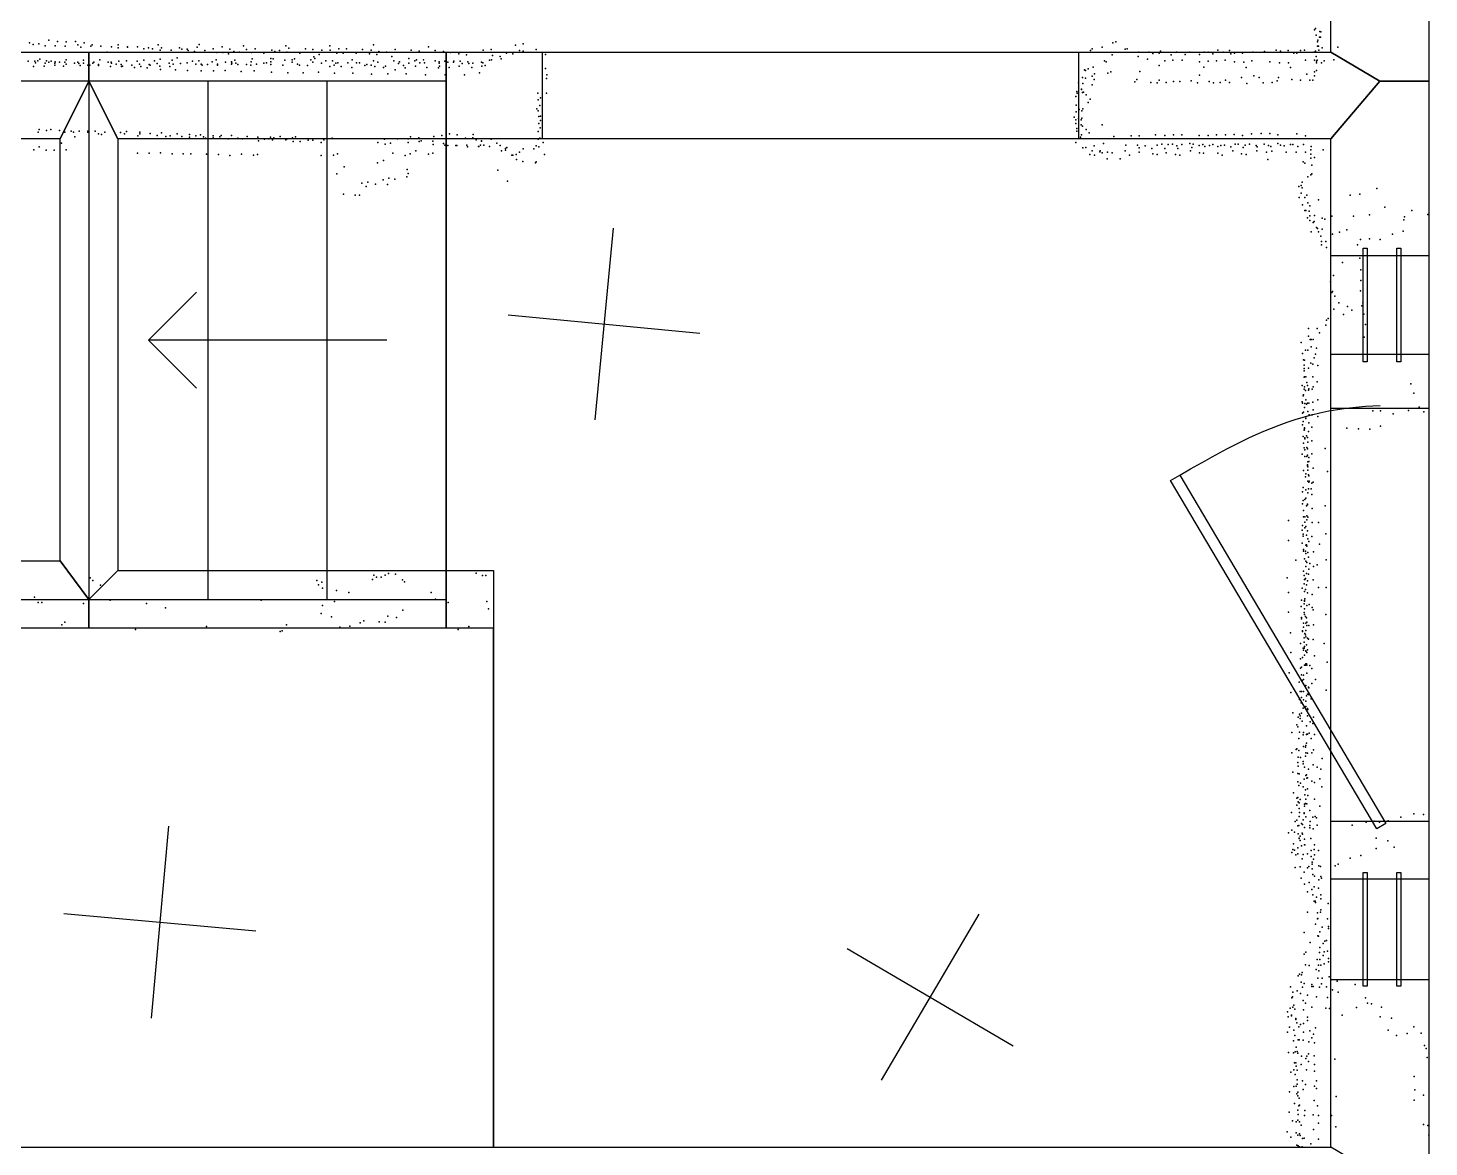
# Model space of a CAD drawing. Header units: millimetres. Extents: x -49251 to 3173, y -44712 to 7447.
# Drawn here: x -5055 to -2146, y -4056 to -1732 of the extents above; entities that cross this region are included whole.
import ezdxf

# ---------------------------------------------------------------- set-up
doc = ezdxf.new("R2010")
doc.units = ezdxf.units.MM
for name, color, linetype in [('DOORS', 7, 'Continuous'), ('P', 9, 'Continuous'), ('PANOS', 10, 'Continuous'), ('ROOMS', 1, 'Continuous'), ('STRUCTS', 4, 'Continuous'), ('WALLS', 3, 'Continuous'), ('WINDOWS', 6, 'Continuous')]:
    doc.layers.add(name, color=color, linetype=linetype)

# ---------------------------------------------------------------- blocks, each defined once
blk = doc.blocks.new('1-Standard_69')
for points in [[(-590, 42.9766), (589.999, 42.9766), (589.999, 32.9766), (-590, 32.9766), (-590, 42.9766)], [(-590.014, -44.0958), (589.985, -44.0958), (589.985, -54.0958), (-590.014, -54.0958), (-590.014, -44.0958)]]:
    blk.add_lwpolyline(points)
blk = doc.blocks.new('1-Standard_3C')
for points in [[(-403.982, 5.64828), (253.382, 394.931), (263.573, 377.722), (-393.791, -11.5606), (-403.982, 5.64828)], [(263.573, 377.722), (275.367, 357.142), (283.15, 343.495), (290.844, 329.879), (298.429, 316.269), (305.882, 302.642), (313.184, 288.973), (320.313, 275.239), (327.249, 261.416), (333.971, 247.479), (340.456, 233.405), (346.686, 219.17), (352.638, 204.75), (358.291, 190.121), (363.626, 175.258), (368.62, 160.139), (373.253, 144.738), (377.503, 129.032), (381.351, 112.998), (384.774, 96.6102), (387.752, 79.8457), (390.265, 62.6802), (392.29, 45.0899), (393.807, 27.0508), (395.085, -0.90191)]]:
    blk.add_lwpolyline(points)

msp = doc.modelspace()

# ---------------------------------------------------------------- linework, layer by layer
at = {"layer": 'DOORS'}
for points in [[(-3987.1, -1782.1), (-2874.5, -1782.1), (-2874.5, -1962.1), (-3987.1, -1962.1), (-3987.1, -1782.1)], [(-2350, -3379.5), (-2350, -2521.5), (-2147, -2521.5), (-2147, -3379.5), (-2350, -3379.5)]]:
    msp.add_lwpolyline(points, dxfattribs=at)
at = {"layer": 'P'}
for p in [(-2384, -1736), (-2382, -1733), (-2373, -1739), (-2371, -1740), (-5052, -1763), (-5045, -1766), (-5033, -1765), (-5020, -1769), (-5012, -1757), (-4999, -1769), (-4994, -1760), (-4978, -1770), (-4976, -1761), (-4957, -1760), (-4952, -1767), (-4946, -1772), (-4939, -1763), (-4925, -1770), (-4922, -1767), (-4904, -1770), (-4882, -1771), (-4868, -1767), (-4868, -1773), (-4849, -1771), (-4849, -1772), (-4828, -1771), (-4805, -1773), (-4785, -1767), (-4778, -1773), (-4741, -1773), (-4704, -1772), (-4700, -1766), (-4652, -1771), (-4608, -1769), (-4520, -1769), (-4514, -1774), (-4429, -1769), (-4338, -1767), (-4224, -1771), (-4043, -1768), (-4027, -1765), (-2825, -1772), (-2803, -1763), (-2797, -1761), (-2381, -1747), (-2378, -1761), (-2378, -1770), (-2377, -1757), (-2376, -1770), (-2374, -1751), (-2372, -1751), (-2368, -1773), (-2336, -1772), (-5055, -1801), (-5041, -1801), (-5035, -1800), (-5031, -1797), (-5017, -1800), (-5012, -1803), (-5007, -1801), (-4999, -1802), (-4990, -1803), (-4979, -1803), (-4976, -1798), (-4952, -1803), (-4940, -1799), (-4919, -1803), (-4906, -1798), (-4891, -1782), (-4889, -1803), (-4883, -1803), (-4867, -1801), (-4851, -1800), (-4829, -1801), (-4815, -1775), (-4815, -1799), (-4797, -1775), (-4793, -1800), (-4781, -1778), (-4781, -1797), (-4758, -1778), (-4756, -1799), (-4746, -1794), (-4736, -1776), (-4725, -1776), (-4723, -1779), (-4714, -1801), (-4710, -1781), (-4701, -1800), (-4688, -1779), (-4673, -1802), (-4671, -1775), (-4665, -1798), (-4663, -1783), (-4651, -1783), (-4645, -1803), (-4639, -1786), (-4636, -1776), (-4633, -1802), (-4628, -1781), (-4626, -1799), (-4616, -1782), (-4602, -1777), (-4592, -1802), (-4591, -1783), (-4590, -1796), (-4584, -1775), (-4566, -1784), (-4551, -1795), (-4551, -1802), (-4549, -1778), (-4546, -1796), (-4543, -1781), (-4533, -1779), (-4522, -1799), (-4518, -1782), (-4507, -1798), (-4507, -1803), (-4502, -1796), (-4491, -1784), (-4479, -1775), (-4468, -1798), (-4464, -1777), (-4464, -1803), (-4462, -1792), (-4460, -1795), (-4451, -1787), (-4445, -1778), (-4437, -1800), (-4428, -1778), (-4423, -1800), (-4414, -1784), (-4410, -1775), (-4401, -1784), (-4394, -1775), (-4382, -1798), (-4374, -1784), (-4361, -1777), (-4346, -1786), (-4343, -1778), (-4338, -1800), (-4331, -1787), (-4329, -1803), (-4327, -1781), (-4311, -1782), (-4300, -1791), (-4296, -1800), (-4293, -1777), (-4284, -1802), (-4265, -1795), (-4260, -1778), (-4252, -1800), (-4249, -1798), (-4243, -1780), (-4234, -1798), (-4210, -1779), (-4210, -1800), (-4202, -1802), (-4193, -1781), (-4190, -1801), (-4184, -1803), (-4178, -1783), (-4172, -1803), (-4171, -1801), (-4161, -1786), (-4158, -1801), (-4145, -1788), (-4142, -1802), (-4114, -1803), (-4110, -1778), (-4097, -1799), (-4094, -1777), (-4093, -1798), (-4091, -1789), (-4075, -1791), (-4073, -1796), (-4062, -1784), (-4049, -1786), (-4035, -1779), (-4027, -1780), (-4000, -1777), (-3981, -1787), (-2849, -1779), (-2846, -1775), (-2820, -1800), (-2817, -1802), (-2804, -1788), (-2777, -1776), (-2773, -1775), (-2750, -1791), (-2749, -1782), (-2731, -1797), (-2728, -1782), (-2720, -1785), (-2707, -1784), (-2704, -1780), (-2695, -1800), (-2682, -1788), (-2678, -1799), (-2671, -1782), (-2659, -1799), (-2653, -1787), (-2643, -1782), (-2623, -1787), (-2623, -1802), (-2613, -1782), (-2605, -1782), (-2605, -1801), (-2595, -1786), (-2588, -1800), (-2585, -1778), (-2574, -1782), (-2570, -1799), (-2561, -1779), (-2558, -1786), (-2550, -1784), (-2550, -1802), (-2534, -1784), (-2531, -1803), (-2514, -1800), (-2512, -1782), (-2488, -1781), (-2477, -1802), (-2464, -1778), (-2455, -1780), (-2439, -1779), (-2427, -1784), (-2421, -1784), (-2413, -1779), (-2405, -1778), (-2403, -1799), (-2385, -1782), (-2384, -1799), (-2382, -1780), (-2381, -1791), (-2380, -1801), (-2379, -1799), (-2375, -1778), (-2364, -1800), (-2344, -1798), (-5044, -1812), (-5040, -1804), (-5022, -1811), (-5020, -1805), (-5000, -1805), (-5000, -1809), (-4982, -1811), (-4976, -1807), (-4959, -1805), (-4950, -1806), (-4947, -1810), (-4940, -1805), (-4931, -1809), (-4927, -1809), (-4921, -1805), (-4909, -1808), (-4909, -1810), (-4884, -1812), (-4882, -1805), (-4872, -1807), (-4862, -1808), (-4861, -1812), (-4859, -1811), (-4840, -1809), (-4834, -1814), (-4824, -1807), (-4821, -1812), (-4808, -1815), (-4804, -1808), (-4802, -1809), (-4787, -1806), (-4782, -1811), (-4780, -1818), (-4762, -1805), (-4761, -1812), (-4754, -1807), (-4749, -1819), (-4739, -1806), (-4725, -1804), (-4724, -1820), (-4707, -1807), (-4696, -1807), (-4696, -1821), (-4694, -1809), (-4683, -1808), (-4670, -1821), (-4662, -1807), (-4662, -1809), (-4646, -1820), (-4633, -1807), (-4632, -1805), (-4624, -1805), (-4620, -1808), (-4613, -1822), (-4602, -1808), (-4593, -1809), (-4586, -1821), (-4581, -1807), (-4566, -1805), (-4560, -1804), (-4551, -1808), (-4550, -1824), (-4526, -1809), (-4516, -1825), (-4496, -1807), (-4492, -1809), (-4484, -1825), (-4475, -1810), (-4452, -1824), (-4446, -1805), (-4429, -1812), (-4420, -1809), (-4419, -1826), (-4416, -1805), (-4412, -1804), (-4405, -1812), (-4391, -1804), (-4383, -1814), (-4381, -1826), (-4373, -1804), (-4367, -1804), (-4356, -1810), (-4352, -1808), (-4343, -1809), (-4342, -1828), (-4335, -1812), (-4317, -1814), (-4313, -1811), (-4308, -1827), (-4293, -1819), (-4286, -1806), (-4276, -1810), (-4272, -1815), (-4270, -1827), (-4265, -1805), (-4251, -1811), (-4242, -1804), (-4232, -1804), (-4230, -1829), (-4227, -1814), (-4203, -1815), (-4202, -1805), (-4201, -1811), (-4189, -1829), (-4181, -1814), (-4160, -1811), (-4154, -1806), (-4149, -1829), (-4140, -1806), (-4134, -1814), (-4132, -1805), (-4118, -1825), (-4113, -1811), (-4111, -1804), (-4106, -1810), (-3981, -1816), (-3978, -1829), (-2862, -1819), (-2860, -1820), (-2854, -1817), (-2846, -1832), (-2844, -1813), (-2841, -1827), (-2813, -1826), (-2807, -1823), (-2747, -1822), (-2707, -1810), (-2623, -1830), (-2614, -1813), (-2526, -1814), (-2510, -1831), (-2457, -1804), (-2438, -1804), (-2434, -1814), (-2400, -1828), (-2384, -1823), (-2384, -1831), (-2380, -1804), (-2380, -1820), (-2370, -1804), (-3979, -1837), (-2874, -1846), (-2868, -1859), (-2868, -1860), (-2866, -1835), (-2865, -1847), (-2860, -1836), (-2846, -1850), (-2842, -1839), (-2757, -1844), (-2753, -1839), (-2724, -1845), (-2711, -1846), (-2707, -1840), (-2692, -1845), (-2677, -1843), (-2664, -1843), (-2640, -1842), (-2627, -1846), (-2603, -1843), (-2594, -1846), (-2580, -1845), (-2569, -1840), (-2561, -1845), (-2536, -1835), (-2525, -1847), (-2499, -1835), (-2491, -1846), (-2472, -1845), (-2462, -1842), (-2459, -1835), (-2431, -1839), (-2413, -1840), (-2394, -1840), (-2388, -1840), (-3997, -1867), (-3996, -1881), (-3991, -1877), (-3979, -1867), (-2880, -1874), (-2878, -1864), (-2877, -1867), (-2866, -1866), (-2864, -1865), (-2858, -1871), (-2854, -1887), (-2850, -1880), (-3999, -1900), (-3996, -1904), (-3995, -1916), (-3993, -1893), (-3991, -1915), (-2883, -1917), (-2879, -1892), (-2879, -1906), (-2873, -1901), (-2867, -1904), (-2867, -1904), (-2867, -1919), (-2865, -1900), (-5034, -1948), (-5032, -1943), (-5017, -1945), (-5008, -1943), (-4990, -1945), (-4979, -1948), (-4966, -1946), (-4961, -1948), (-4949, -1946), (-4931, -1946), (-4931, -1948), (-4916, -1946), (-4896, -1948), (-4851, -1947), (-4823, -1948), (-3996, -1947), (-3995, -1930), (-3992, -1939), (-3991, -1924), (-2880, -1923), (-2880, -1930), (-2878, -1941), (-2878, -1946), (-2874, -1920), (-2869, -1923), (-2869, -1933), (-2866, -1936), (-2858, -1943), (-2825, -1933), (-4986, -1971), (-4958, -1958), (-4909, -1952), (-4903, -1953), (-4873, -1954), (-4863, -1949), (-4855, -1952), (-4827, -1956), (-4823, -1952), (-4802, -1951), (-4787, -1955), (-4778, -1950), (-4769, -1957), (-4760, -1956), (-4746, -1952), (-4736, -1957), (-4720, -1953), (-4720, -1959), (-4707, -1956), (-4697, -1954), (-4691, -1958), (-4687, -1961), (-4671, -1956), (-4671, -1960), (-4657, -1958), (-4654, -1955), (-4640, -1962), (-4633, -1955), (-4620, -1961), (-4610, -1962), (-4600, -1957), (-4578, -1959), (-4577, -1966), (-4564, -1963), (-4555, -1962), (-4552, -1959), (-4548, -1964), (-4545, -1960), (-4532, -1957), (-4520, -1964), (-4517, -1962), (-4506, -1960), (-4505, -1968), (-4500, -1958), (-4490, -1968), (-4474, -1965), (-4464, -1965), (-4447, -1970), (-4441, -1964), (-4424, -1961), (-4329, -1970), (-4315, -1963), (-4314, -1973), (-4303, -1971), (-4288, -1962), (-4266, -1962), (-4266, -1970), (-4261, -1958), (-4244, -1960), (-4243, -1968), (-4239, -1966), (-4215, -1967), (-4214, -1974), (-4213, -1957), (-4196, -1955), (-4193, -1972), (-4190, -1975), (-4184, -1976), (-4180, -1952), (-4167, -1976), (-4165, -1976), (-4164, -1954), (-4147, -1961), (-4144, -1975), (-4144, -1975), (-4132, -1960), (-4131, -1953), (-4125, -1964), (-4120, -1978), (-4119, -1978), (-4116, -1975), (-4114, -1966), (-4114, -1967), (-4109, -1975), (-4097, -1978), (-4094, -1963), (-4082, -1971), (-4075, -1976), (-4000, -1977), (-3996, -1963), (-3993, -1961), (-3986, -1970), (-2880, -1970), (-2870, -1959), (-2868, -1954), (-2852, -1950), (-2842, -1977), (-2822, -1972), (-2801, -1957), (-2776, -1975), (-2765, -1956), (-2752, -1975), (-2748, -1956), (-2736, -1977), (-2714, -1954), (-2711, -1975), (-2701, -1973), (-2695, -1955), (-2688, -1974), (-2679, -1973), (-2677, -1954), (-2670, -1977), (-2660, -1954), (-2660, -1974), (-2643, -1972), (-2636, -1973), (-2624, -1955), (-2624, -1976), (-2616, -1974), (-2612, -1978), (-2605, -1955), (-2602, -1976), (-2595, -1974), (-2588, -1954), (-2585, -1978), (-2579, -1976), (-2571, -1975), (-2569, -1954), (-2551, -1953), (-2549, -1973), (-2543, -1973), (-2534, -1955), (-2528, -1975), (-2519, -1973), (-2515, -1952), (-2505, -1976), (-2495, -1951), (-2489, -1973), (-2480, -1976), (-2477, -1951), (-2475, -1978), (-2460, -1954), (-2460, -1972), (-2455, -1975), (-2447, -1977), (-2434, -1974), (-2429, -1974), (-2421, -1952), (-2419, -1978), (-2407, -1974), (-2403, -1956), (-2391, -1978), (-5043, -1985), (-5032, -1979), (-5018, -1986), (-5001, -1986), (-4976, -1985), (-4828, -1992), (-4804, -1992), (-4780, -1991), (-4756, -1993), (-4733, -1993), (-4717, -1993), (-4685, -1994), (-4660, -1995), (-4636, -1997), (-4612, -1994), (-4587, -1996), (-4579, -1995), (-4447, -1997), (-4421, -1996), (-4413, -1993), (-4317, -2007), (-4298, -1992), (-4272, -1997), (-4262, -1993), (-4250, -1987), (-4224, -1994), (-4215, -1992), (-4143, -1979), (-4072, -1987), (-4064, -1982), (-4064, -1986), (-4061, -1980), (-4051, -1996), (-4049, -1996), (-4042, -1995), (-4041, -2005), (-4035, -1990), (-4027, -1983), (-4005, -1983), (-3995, -1979), (-3983, -1995), (-2865, -1981), (-2859, -1980), (-2851, -1995), (-2846, -1987), (-2841, -1996), (-2830, -1989), (-2829, -1987), (-2825, -1991), (-2815, -2004), (-2814, -1990), (-2804, -1991), (-2788, -2004), (-2777, -1987), (-2768, -1996), (-2748, -1981), (-2748, -1990), (-2722, -1982), (-2720, -1993), (-2711, -1995), (-2695, -1982), (-2692, -1991), (-2673, -1995), (-2668, -1982), (-2664, -1996), (-2642, -1987), (-2639, -1980), (-2623, -1991), (-2615, -1992), (-2585, -1992), (-2576, -1996), (-2558, -1979), (-2554, -1987), (-2536, -1993), (-2532, -1980), (-2526, -1995), (-2504, -1987), (-2503, -1979), (-2484, -1990), (-2481, -2005), (-2473, -1988), (-2443, -1990), (-2422, -1990), (-2403, -1990), (-2392, -1985), (-2392, -1994), (-2392, -2002), (-2384, -2001), (-2366, -1985), (-4414, -2035), (-4399, -2020), (-4330, -2012), (-4268, -2026), (-4266, -2034), (-4080, -2027), (-4028, -2009), (-4002, -2012), (-4000, -2010), (-2408, -2010), (-2404, -2013), (-2390, -2017), (-2390, -2035), (-4362, -2054), (-4353, -2061), (-4350, -2052), (-4334, -2056), (-4318, -2047), (-4309, -2057), (-4306, -2044), (-4294, -2046), (-4269, -2041), (-4060, -2050), (-2417, -2061), (-2412, -2059), (-2410, -2052), (-2410, -2064), (-2398, -2041), (-2392, -2037), (-2255, -2065), (-4400, -2077), (-4376, -2079), (-4367, -2079), (-2416, -2084), (-2412, -2075), (-2404, -2084), (-2400, -2079), (-2376, -2089), (-2310, -2079), (-2290, -2077), (-2409, -2099), (-2404, -2111), (-2402, -2111), (-2398, -2095), (-2395, -2112), (-2394, -2101), (-2394, -2122), (-2384, -2121), (-2348, -2123), (-2303, -2123), (-2270, -2120), (-2238, -2104), (-2182, -2111), (-2149, -2119), (-2399, -2126), (-2394, -2132), (-2387, -2136), (-2385, -2134), (-2380, -2146), (-2378, -2148), (-2368, -2127), (-2368, -2150), (-2363, -2129), (-2317, -2151), (-2199, -2130), (-2197, -2124), (-2391, -2155), (-2376, -2155), (-2371, -2164), (-2370, -2175), (-2361, -2175), (-2347, -2160), (-2332, -2156), (-2289, -2171), (-2270, -2170), (-2248, -2171), (-2222, -2160), (-2200, -2154), (-2370, -2182), (-2359, -2188), (-2295, -2182), (-2290, -2210), (-2326, -2219), (-2288, -2234), (-2351, -2259), (-2345, -2246), (-2288, -2256), (-2348, -2281), (-2347, -2279), (-2342, -2289), (-2289, -2278), (-2344, -2316), (-2334, -2303), (-2324, -2327), (-2316, -2310), (-2307, -2318), (-2286, -2309), (-2284, -2303), (-2282, -2326), (-2397, -2356), (-2379, -2356), (-2361, -2349), (-2359, -2339), (-2356, -2335), (-2278, -2348), (-2412, -2385), (-2397, -2372), (-2393, -2379), (-2391, -2379), (-2387, -2379), (-2374, -2365), (-2281, -2374), (-2409, -2408), (-2403, -2401), (-2398, -2401), (-2391, -2394), (-2382, -2409), (-2380, -2397), (-2407, -2421), (-2406, -2432), (-2406, -2439), (-2405, -2422), (-2397, -2438), (-2392, -2428), (-2388, -2430), (-2385, -2417), (-2377, -2433), (-2406, -2444), (-2406, -2457), (-2405, -2456), (-2402, -2456), (-2400, -2468), (-2388, -2456), (-2379, -2467), (-2184, -2471), (-2410, -2474), (-2408, -2496), (-2407, -2494), (-2406, -2482), (-2405, -2477), (-2403, -2485), (-2399, -2474), (-2397, -2484), (-2396, -2481), (-2389, -2482), (-2387, -2477), (-2178, -2490), (-2410, -2508), (-2409, -2511), (-2407, -2530), (-2405, -2520), (-2404, -2512), (-2402, -2504), (-2401, -2513), (-2399, -2511), (-2398, -2528), (-2396, -2511), (-2388, -2509), (-2387, -2525), (-2377, -2504), (-2263, -2527), (-2247, -2527), (-2189, -2526), (-2167, -2519), (-2157, -2529), (-2409, -2532), (-2409, -2556), (-2408, -2549), (-2402, -2542), (-2402, -2543), (-2396, -2552), (-2395, -2535), (-2389, -2535), (-2377, -2539), (-2247, -2559), (-2221, -2533), (-2408, -2580), (-2406, -2567), (-2405, -2562), (-2405, -2564), (-2404, -2583), (-2404, -2585), (-2401, -2579), (-2399, -2582), (-2397, -2570), (-2390, -2561), (-2317, -2563), (-2293, -2564), (-2269, -2565), (-2410, -2617), (-2407, -2594), (-2406, -2604), (-2404, -2608), (-2400, -2603), (-2399, -2606), (-2398, -2592), (-2390, -2589), (-2390, -2616), (-2362, -2605), (-2404, -2622), (-2400, -2622), (-2399, -2619), (-2399, -2639), (-2399, -2641), (-2398, -2633), (-2398, -2643), (-2396, -2624), (-2396, -2632), (-2387, -2646), (-2407, -2651), (-2403, -2664), (-2402, -2658), (-2398, -2650), (-2398, -2673), (-2397, -2660), (-2396, -2662), (-2396, -2675), (-2395, -2673), (-2387, -2675), (-2357, -2653), (-2409, -2695), (-2408, -2686), (-2402, -2691), (-2398, -2697), (-2397, -2689), (-2391, -2689), (-2390, -2677), (-2390, -2701), (-2409, -2720), (-2408, -2713), (-2407, -2734), (-2404, -2711), (-2402, -2708), (-2401, -2724), (-2399, -2721), (-2399, -2722), (-2389, -2730), (-2362, -2724), (-2438, -2755), (-2407, -2747), (-2407, -2747), (-2404, -2747), (-2404, -2758), (-2400, -2745), (-2400, -2753), (-2398, -2748), (-2389, -2759), (-2376, -2759), (-2410, -2775), (-2409, -2765), (-2408, -2783), (-2408, -2787), (-2404, -2770), (-2402, -2767), (-2401, -2785), (-2399, -2776), (-2390, -2788), (-2361, -2782), (-2438, -2796), (-2410, -2802), (-2407, -2815), (-2407, -2818), (-2403, -2818), (-2402, -2806), (-2401, -2805), (-2400, -2808), (-2398, -2793), (-2398, -2821), (-2396, -2798), (-2386, -2820), (-2374, -2804), (-2423, -2837), (-2405, -2834), (-2402, -2823), (-2402, -2839), (-2402, -2850), (-2400, -2842), (-2397, -2831), (-2394, -2844), (-2386, -2850), (-2379, -2847), (-2360, -2836), (-4926, -2874), (-4921, -2879), (-4456, -2879), (-4340, -2877), (-4337, -2868), (-4332, -2872), (-4322, -2872), (-4314, -2868), (-4307, -2865), (-4292, -2866), (-4278, -2878), (-4125, -2864), (-4112, -2869), (-4105, -2869), (-2441, -2874), (-2407, -2860), (-2406, -2869), (-2405, -2877), (-2404, -2877), (-2403, -2875), (-2401, -2865), (-2397, -2866), (-2396, -2856), (-2387, -2878), (-4905, -2889), (-4452, -2888), (-4445, -2883), (-4444, -2895), (-4415, -2900), (-4389, -2904), (-4274, -2882), (-4218, -2904), (-2438, -2904), (-2410, -2895), (-2406, -2886), (-2405, -2902), (-2403, -2898), (-2401, -2888), (-2399, -2880), (-2399, -2905), (-2389, -2908), (-2376, -2894), (-2360, -2894), (-5042, -2914), (-5034, -2925), (-5027, -2925), (-4940, -2927), (-4885, -2920), (-4809, -2927), (-4770, -2936), (-4571, -2920), (-4444, -2931), (-4419, -2923), (-4209, -2918), (-4183, -2925), (-4103, -2923), (-2412, -2933), (-2411, -2920), (-2406, -2928), (-2405, -2921), (-2405, -2922), (-2404, -2917), (-2400, -2931), (-2395, -2929), (-2389, -2935), (-4979, -2966), (-4447, -2948), (-4425, -2955), (-4366, -2967), (-4358, -2963), (-4326, -2965), (-4314, -2966), (-4308, -2953), (-4290, -2956), (-4277, -2941), (-4099, -2938), (-2438, -2945), (-2411, -2956), (-2411, -2959), (-2406, -2946), (-2405, -2938), (-2405, -2950), (-2403, -2954), (-2401, -2957), (-2400, -2966), (-2387, -2940), (-2361, -2950), (-4985, -2971), (-4832, -2981), (-4685, -2975), (-4532, -2985), (-4528, -2984), (-4519, -2971), (-4408, -2976), (-4387, -2974), (-4162, -2981), (-4140, -2975), (-2434, -2988), (-2409, -2984), (-2409, -2985), (-2407, -2968), (-2407, -2976), (-2404, -2989), (-2403, -2992), (-2402, -2968), (-2402, -2983), (-2402, -2996), (-2400, -2973), (-2396, -2973), (-2386, -2971), (-2413, -3010), (-2408, -3020), (-2407, -3024), (-2406, -2998), (-2406, -3007), (-2406, -3020), (-2405, -3016), (-2402, -3025), (-2401, -3013), (-2399, -2999), (-2399, -3023), (-2397, -3001), (-2387, -3002), (-2364, -3010), (-2433, -3029), (-2413, -3042), (-2409, -3039), (-2405, -3034), (-2402, -3026), (-2402, -3052), (-2401, -3052), (-2400, -3029), (-2384, -3036), (-2358, -3049), (-2437, -3071), (-2413, -3061), (-2411, -3059), (-2411, -3075), (-2407, -3076), (-2405, -3055), (-2403, -3055), (-2400, -3055), (-2400, -3072), (-2394, -3056), (-2390, -3062), (-2433, -3112), (-2416, -3090), (-2414, -3110), (-2414, -3110), (-2412, -3086), (-2411, -3110), (-2410, -3087), (-2407, -3085), (-2407, -3110), (-2402, -3097), (-2397, -3101), (-2396, -3102), (-2390, -3093), (-2382, -3085), (-2360, -3107), (-2415, -3126), (-2412, -3133), (-2411, -3122), (-2407, -3127), (-2402, -3130), (-2402, -3141), (-2401, -3119), (-2399, -3115), (-2397, -3116), (-2391, -3125), (-2429, -3154), (-2418, -3163), (-2415, -3157), (-2414, -3160), (-2414, -3166), (-2411, -3155), (-2408, -3144), (-2400, -3150), (-2399, -3145), (-2399, -3160), (-2398, -3147), (-2386, -3163), (-2431, -3195), (-2421, -3179), (-2419, -3183), (-2415, -3194), (-2410, -3171), (-2407, -3195), (-2401, -3181), (-2401, -3199), (-2400, -3198), (-2399, -3198), (-2395, -3196), (-2393, -3173), (-2388, -3176), (-2384, -3199), (-2417, -3207), (-2408, -3200), (-2407, -3224), (-2403, -3225), (-2402, -3222), (-2401, -3217), (-2391, -3207), (-2431, -3237), (-2422, -3230), (-2421, -3229), (-2419, -3257), (-2418, -3246), (-2417, -3232), (-2413, -3247), (-2408, -3255), (-2403, -3244), (-2402, -3237), (-2399, -3238), (-2390, -3237), (-2386, -3231), (-2368, -3249), (-2429, -3277), (-2419, -3280), (-2418, -3265), (-2416, -3281), (-2408, -3260), (-2405, -3267), (-2402, -3284), (-2401, -3283), (-2397, -3271), (-2387, -3262), (-2379, -3267), (-2371, -3271), (-2419, -3297), (-2417, -3305), (-2413, -3300), (-2408, -3308), (-2406, -3292), (-2403, -3314), (-2400, -3290), (-2399, -3289), (-2399, -3312), (-2390, -3296), (-2384, -3299), (-2373, -3291), (-2369, -3308), (-2428, -3320), (-2421, -3331), (-2419, -3330), (-2418, -3339), (-2416, -3341), (-2414, -3334), (-2405, -3344), (-2404, -3324), (-2403, -3342), (-2402, -3333), (-2400, -3343), (-2398, -3326), (-2384, -3333), (-2432, -3361), (-2421, -3346), (-2416, -3353), (-2416, -3369), (-2415, -3361), (-2406, -3362), (-2406, -3363), (-2405, -3348), (-2402, -3370), (-2394, -3357), (-2388, -3371), (-2383, -3369), (-2380, -3372), (-2373, -3348), (-2205, -3371), (-2178, -3364), (-2158, -3365), (-2438, -3403), (-2431, -3398), (-2426, -3402), (-2424, -3380), (-2421, -3377), (-2419, -3389), (-2417, -3388), (-2411, -3384), (-2409, -3386), (-2408, -3376), (-2405, -3392), (-2394, -3388), (-2394, -3393), (-2393, -3380), (-2387, -3395), (-2379, -3387), (-2306, -3387), (-2277, -3381), (-2260, -3379), (-2249, -3381), (-2231, -3378), (-2428, -3426), (-2418, -3405), (-2416, -3414), (-2416, -3415), (-2414, -3410), (-2414, -3419), (-2411, -3430), (-2410, -3404), (-2409, -3406), (-2405, -3416), (-2405, -3428), (-2404, -3428), (-2392, -3415), (-2384, -3428), (-2256, -3414), (-2232, -3420), (-2431, -3444), (-2429, -3438), (-2426, -3439), (-2423, -3449), (-2419, -3434), (-2419, -3447), (-2410, -3457), (-2408, -3448), (-2399, -3447), (-2391, -3440), (-2391, -3452), (-2386, -3458), (-2385, -3438), (-2384, -3449), (-2376, -3440), (-2310, -3456), (-2288, -3450), (-2256, -3436), (-2219, -3433), (-2424, -3475), (-2414, -3474), (-2406, -3485), (-2399, -3476), (-2396, -3473), (-2389, -3464), (-2389, -3468), (-2389, -3478), (-2388, -3490), (-2375, -3472), (-2372, -3473), (-2341, -3472), (-2335, -3468), (-2412, -3497), (-2405, -3510), (-2395, -3506), (-2385, -3515), (-2384, -3493), (-2376, -3518), (-2375, -3501), (-2371, -3494), (-2370, -3497), (-2399, -3526), (-2390, -3521), (-2388, -3532), (-2385, -3545), (-2383, -3545), (-2382, -3548), (-2380, -3537), (-2371, -3532), (-2371, -3540), (-2399, -3568), (-2378, -3569), (-2372, -3568), (-2371, -3563), (-2356, -3550), (-2382, -3593), (-2378, -3582), (-2377, -3581), (-2368, -3599), (-2357, -3582), (-2355, -3598), (-2355, -3602), (-2406, -3610), (-2393, -3631), (-2377, -3617), (-2376, -3618), (-2373, -3609), (-2366, -3633), (-2363, -3628), (-2359, -3627), (-2406, -3655), (-2402, -3651), (-2374, -3652), (-2373, -3641), (-2366, -3658), (-2364, -3650), (-2357, -3649), (-2355, -3664), (-2410, -3693), (-2403, -3677), (-2395, -3679), (-2381, -3687), (-2379, -3666), (-2376, -3678), (-2375, -3690), (-2373, -3666), (-2371, -3678), (-2364, -3675), (-2355, -3671), (-2434, -3723), (-2418, -3700), (-2415, -3697), (-2412, -3713), (-2411, -3698), (-2406, -3716), (-2390, -3718), (-2390, -3722), (-2387, -3722), (-2377, -3705), (-2370, -3717), (-2368, -3705), (-2359, -3723), (-2354, -3702), (-2337, -3711), (-2300, -3718), (-2431, -3746), (-2430, -3744), (-2429, -3734), (-2420, -3731), (-2413, -3737), (-2409, -3724), (-2408, -3751), (-2399, -3740), (-2380, -3744), (-2374, -3724), (-2357, -3745), (-2347, -3729), (-2335, -3734), (-2278, -3746), (-2440, -3775), (-2435, -3767), (-2429, -3765), (-2427, -3761), (-2425, -3769), (-2407, -3771), (-2403, -3757), (-2390, -3765), (-2361, -3767), (-2353, -3768), (-2297, -3766), (-2274, -3757), (-2266, -3758), (-2245, -3765), (-2439, -3785), (-2436, -3807), (-2432, -3782), (-2432, -3783), (-2423, -3789), (-2423, -3791), (-2421, -3798), (-2417, -3806), (-2413, -3801), (-2407, -3799), (-2399, -3786), (-2399, -3793), (-2382, -3808), (-2327, -3782), (-2248, -3785), (-2224, -3788), (-2178, -3806), (-2440, -3817), (-2428, -3835), (-2427, -3813), (-2425, -3824), (-2418, -3833), (-2416, -3833), (-2408, -3834), (-2407, -3817), (-2396, -3837), (-2394, -3814), (-2390, -3829), (-2386, -3821), (-2384, -3839), (-2231, -3813), (-2214, -3824), (-2192, -3820), (-2163, -3819), (-2438, -3859), (-2428, -3860), (-2424, -3858), (-2422, -3848), (-2420, -3857), (-2419, -3861), (-2411, -3867), (-2400, -3867), (-2397, -3862), (-2385, -3866), (-2156, -3845), (-2152, -3851), (-2427, -3895), (-2426, -3881), (-2423, -3881), (-2422, -3888), (-2420, -3896), (-2412, -3884), (-2402, -3872), (-2401, -3895), (-2397, -3878), (-2384, -3884), (-2342, -3873), (-2150, -3870), (-2433, -3900), (-2424, -3905), (-2420, -3916), (-2420, -3925), (-2409, -3918), (-2403, -3926), (-2384, -3898), (-2380, -3918), (-2177, -3909), (-2436, -3941), (-2427, -3930), (-2422, -3929), (-2421, -3945), (-2419, -3942), (-2419, -3949), (-2416, -3954), (-2408, -3936), (-2384, -3929), (-2380, -3934), (-2339, -3951), (-2176, -3937), (-2158, -3948), (-2437, -3983), (-2426, -3965), (-2419, -3979), (-2417, -3970), (-2415, -3969), (-2404, -3980), (-2385, -3959), (-2378, -3970), (-2177, -3958), (-2430, -4001), (-2422, -4003), (-2419, -4000), (-2418, -3988), (-2415, -4003), (-2412, -4010), (-2405, -3990), (-2387, -3989), (-2376, -3990), (-2376, -4006), (-2349, -3990), (-2340, -4014), (-2158, -4009), (-2149, -4011), (-2441, -4024), (-2433, -4035), (-2422, -4026), (-2419, -4031), (-2415, -4028), (-2414, -4032), (-2409, -4038), (-2406, -4037), (-2386, -4019), (-2376, -4039), (-2147, -4031), (-2421, -4052), (-2418, -4053), (-2415, -4055), (-2410, -4055), (-2392, -4049)]:
    msp.add_point(p, dxfattribs=at)
at = {"layer": 'PANOS'}
for points in [[(-3840.6, -2147.4), (-3878.4, -2545.6)], [(-4058.6, -2327.6), (-3660.4, -2365.4)], [(-4763.9, -3389.4), (-4799.7, -3787.8)], [(-4981, -3570.7), (-4582.6, -3606.5)], [(-3283.4, -3916.9), (-3080.6, -3572.1)], [(-3354.4, -3643.1), (-3009.6, -3845.8)]]:
    msp.add_lwpolyline(points, dxfattribs=at)
at = {"layer": 'ROOMS'}
for points in [[(-708.9, -7877.9), (-708.8, 2387.3), (-2147, 2387.3), (-2147, -1842.1), (-2147, -4116), (-2147, -7877.9), (-708.9, -7877.9)], [(-7748.6, -1782.1), (-4928.9, -1782.1), (-4187.1, -1782.1), (-2350, -1782.1), (-2350, 2184.3), (-7748.6, 2184.3), (-7748.6, -1782.1)], [(-4988.9, -1962.1), (-7768.6, -1962.1), (-7768.5, -2838.4), (-4988.9, -2838.4), (-4988.9, -1962.1)], [(-4187.1, -1962.1), (-4868.9, -1962.1), (-4868.9, -2858.4), (-4187, -2858.4), (-4187.1, -1962.1)], [(-2350, -1962.1), (-4187.1, -1962.1), (-4187, -2858.4), (-4089.1, -2858.4), (-4089.1, -2978.4), (-4089.1, -4056), (-2350, -4056), (-2350, -1962.1)], [(-4928.9, -2978.4), (-7818.5, -2978.4), (-7818.5, -4056), (-6643.7, -4056), (-5324.2, -4056), (-4089.1, -4056), (-4089.1, -2978.4), (-4187, -2978.4), (-4928.9, -2978.4)]]:
    msp.add_lwpolyline(points, close=True, dxfattribs=at)
at = {"layer": 'STRUCTS'}
for points in [[(-4928.9, -1842.1), (-7211.7, -1842.1)], [(-4187, -1842.1), (-4928.9, -1842.1)], [(-4928.9, -1842.1), (-4928.9, -2918.4)], [(-4681.6, -2918.4), (-4681.6, -1842.1)], [(-4434.3, -2918.4), (-4434.3, -1842.1)], [(-4187, -2918.4), (-4187, -1842.1)], [(-4805.2, -2380.2), (-4705.2, -2280.2)], [(-4805.2, -2380.2), (-4705.2, -2480.2)], [(-4681.6, -2380.2), (-4805.2, -2380.2)], [(-4434.3, -2380.2), (-4681.6, -2380.2)], [(-4310.6, -2380.2), (-4434.3, -2380.2)], [(-7211.7, -2918.4), (-4928.9, -2918.4)], [(-4928.9, -2918.4), (-4187, -2918.4)]]:
    msp.add_lwpolyline(points, dxfattribs=at)
at = {"layer": 'WALLS'}
for points in [[(-2350, -1782.1), (-2350, 2184.3), (-2248.5, 2285.8), (-2147, 2387.3), (-2147, -1842.1), (-2248.5, -1842.1), (-2350, -1782.1)], [(-7748.6, -1782.1), (-4928.9, -1782.1), (-4928.9, -1842.1), (-4988.9, -1962.1), (-7768.6, -1962.1), (-7878.6, -1842.1), (-7748.6, -1782.1)], [(-4928.9, -1782.1), (-4187.1, -1782.1), (-4187.1, -1842.1), (-4187.1, -1962.1), (-4868.9, -1962.1), (-4928.9, -1842.1), (-4928.9, -1782.1)], [(-4187.1, -1782.1), (-2350, -1782.1), (-2248.5, -1842.1), (-2350, -1962.1), (-4187.1, -1962.1), (-4187.1, -1842.1), (-4187.1, -1782.1)], [(-4988.9, -2838.4), (-4988.9, -1962.1), (-4928.9, -1842.1), (-4868.9, -1962.1), (-4868.9, -2858.4), (-4928.9, -2918.4), (-4988.9, -2838.4)], [(-2350, -4056), (-2350, -1962.1), (-2248.5, -1842.1), (-2147, -1842.1), (-2147, -4116), (-2248.5, -4116), (-2350, -4056)], [(-4928.9, -2978.4), (-7818.5, -2978.4), (-7878.5, -2918.4), (-7768.5, -2838.4), (-4988.9, -2838.4), (-4928.9, -2918.4), (-4928.9, -2978.4)], [(-4187, -2978.4), (-4928.9, -2978.4), (-4928.9, -2918.4), (-4868.9, -2858.4), (-4187, -2858.4), (-4187, -2918.4), (-4187, -2978.4)], [(-4089.1, -2978.4), (-4187, -2978.4), (-4187, -2918.4), (-4187, -2858.4), (-4089.1, -2858.4), (-4089.1, -2918.4), (-4089.1, -2978.4)]]:
    msp.add_lwpolyline(points, dxfattribs=at)
at = {"layer": 'WINDOWS'}
for points in [[(-2350, -2410.3), (-2350, -2204.4), (-2147, -2204.4), (-2147, -2410.3), (-2350, -2410.3)], [(-2350, -3708.3), (-2350, -3498.8), (-2147, -3498.8), (-2147, -3708.3), (-2350, -3708.3)]]:
    msp.add_lwpolyline(points, dxfattribs=at)

# ---------------------------------------------------------------- block references
at = {"layer": 'DOORS', "xscale": 1.1, "yscale": 1.1, "rotation": 90}
msp.add_blockref('1-Standard_3C', (-2248.5, -2950.5), dxfattribs=at)
at = {"layer": 'WINDOWS', "xscale": 0.2, "yscale": 0.8, "rotation": 90}
for p in [(-2248.5, -2307.4), (-2248.5, -3603.6)]:
    msp.add_blockref('1-Standard_69', p, dxfattribs=at)

doc.saveas('drawing.dxf')
